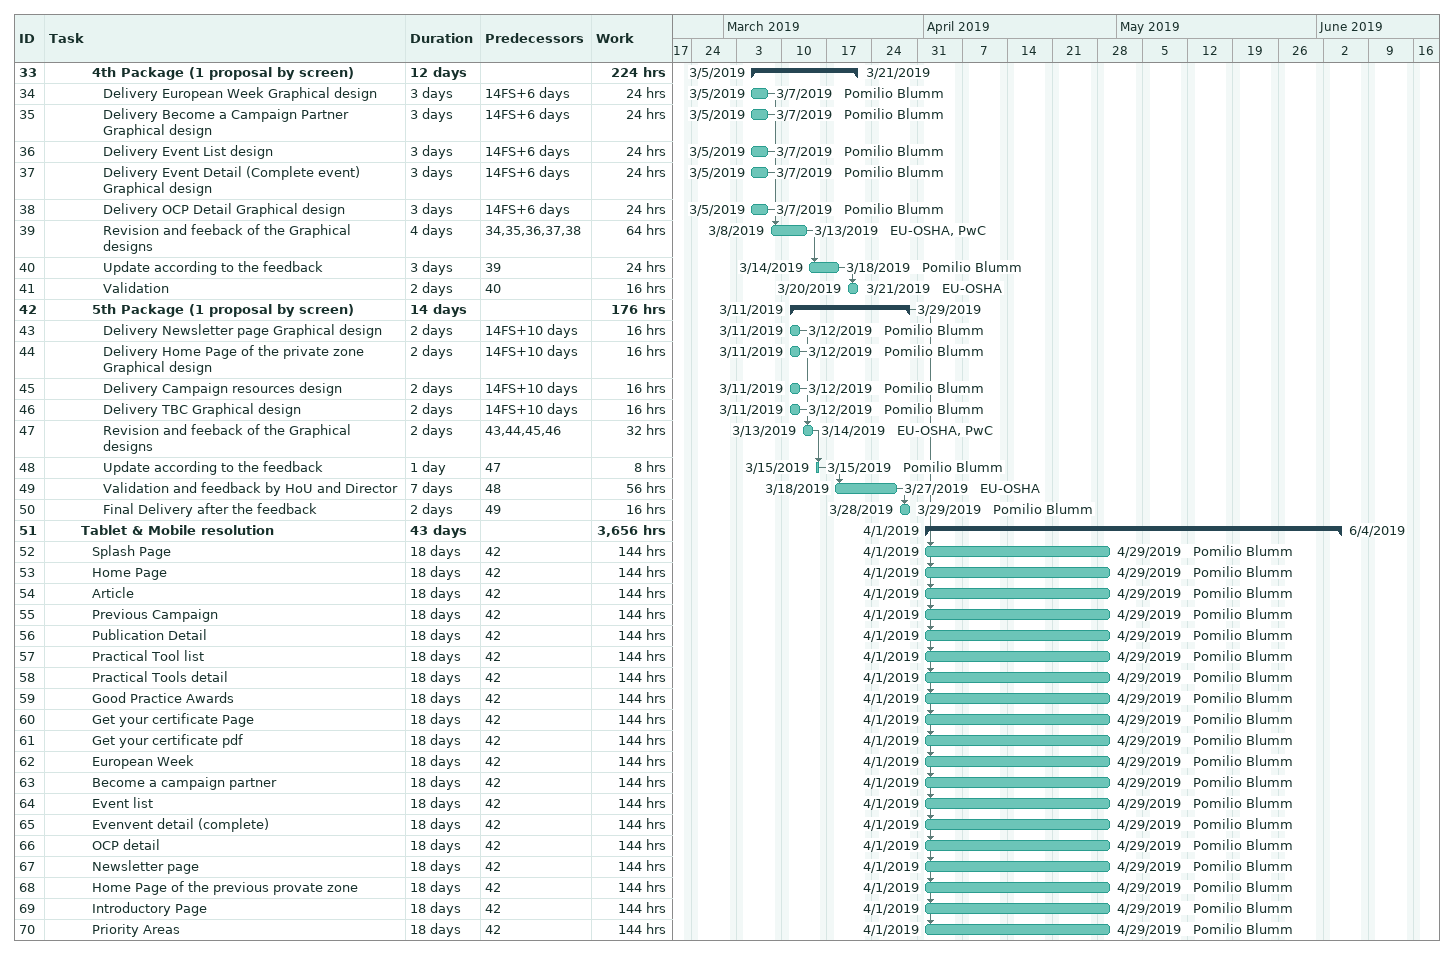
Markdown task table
| ID | Level | Task | Duration | Start | Finish | Predecessors | Resources | Work (h) |
|---|---|---|---|---|---|---|---|---|
| 33 | 5 | **4th Package (1 proposal by screen)** | 12d | 2019-03-05 | 2019-03-21 |  |  | 224 |
| 34 | 6 | Delivery European Week Graphical design | 3d | 2019-03-05 | 2019-03-07 | 14FS+6d | Pomilio Blumm | 24 |
| 35 | 6 | Delivery Become a Campaign Partner Graphical design | 3d | 2019-03-05 | 2019-03-07 | 14FS+6d | Pomilio Blumm | 24 |
| 36 | 6 | Delivery Event List design | 3d | 2019-03-05 | 2019-03-07 | 14FS+6d | Pomilio Blumm | 24 |
| 37 | 6 | Delivery Event Detail (Complete event) Graphical design | 3d | 2019-03-05 | 2019-03-07 | 14FS+6d | Pomilio Blumm | 24 |
| 38 | 6 | Delivery OCP Detail Graphical design | 3d | 2019-03-05 | 2019-03-07 | 14FS+6d | Pomilio Blumm | 24 |
| 39 | 6 | Revision and feeback of the Graphical designs | 4d | 2019-03-08 | 2019-03-13 | 34, 35, 36, 37, 38 | EU-OSHA, PwC | 64 |
| 40 | 6 | Update according to the feedback | 3d | 2019-03-14 | 2019-03-18 | 39 | Pomilio Blumm | 24 |
| 41 | 6 | Validation | 2d | 2019-03-20 | 2019-03-21 | 40 | EU-OSHA | 16 |
| 42 | 5 | **5th Package (1 proposal by screen)** | 14d | 2019-03-11 | 2019-03-29 |  |  | 176 |
| 43 | 6 | Delivery Newsletter page Graphical design | 2d | 2019-03-11 | 2019-03-12 | 14FS+10d | Pomilio Blumm | 16 |
| 44 | 6 | Delivery Home Page of the private zone Graphical design | 2d | 2019-03-11 | 2019-03-12 | 14FS+10d | Pomilio Blumm | 16 |
| 45 | 6 | Delivery Campaign resources design | 2d | 2019-03-11 | 2019-03-12 | 14FS+10d | Pomilio Blumm | 16 |
| 46 | 6 | Delivery TBC Graphical design | 2d | 2019-03-11 | 2019-03-12 | 14FS+10d | Pomilio Blumm | 16 |
| 47 | 6 | Revision and feeback of the Graphical designs | 2d | 2019-03-13 | 2019-03-14 | 43, 44, 45, 46 | EU-OSHA, PwC | 32 |
| 48 | 6 | Update according to the feedback | 1d | 2019-03-15 | 2019-03-15 | 47 | Pomilio Blumm | 8 |
| 49 | 6 | Validation and feedback by HoU and Director | 7d | 2019-03-18 | 2019-03-27 | 48 | EU-OSHA | 56 |
| 50 | 6 | Final Delivery after the feedback | 2d | 2019-03-28 | 2019-03-29 | 49 | Pomilio Blumm | 16 |
| 51 | 4 | **Tablet & Mobile resolution** | 43d | 2019-04-01 | 2019-06-04 |  |  | 3656 |
| 52 | 5 | Splash Page | 18d | 2019-04-01 | 2019-04-29 | 42 | Pomilio Blumm | 144 |
| 53 | 5 | Home Page | 18d | 2019-04-01 | 2019-04-29 | 42 | Pomilio Blumm | 144 |
| 54 | 5 | Article | 18d | 2019-04-01 | 2019-04-29 | 42 | Pomilio Blumm | 144 |
| 55 | 5 | Previous Campaign | 18d | 2019-04-01 | 2019-04-29 | 42 | Pomilio Blumm | 144 |
| 56 | 5 | Publication Detail | 18d | 2019-04-01 | 2019-04-29 | 42 | Pomilio Blumm | 144 |
| 57 | 5 | Practical Tool list | 18d | 2019-04-01 | 2019-04-29 | 42 | Pomilio Blumm | 144 |
| 58 | 5 | Practical Tools detail | 18d | 2019-04-01 | 2019-04-29 | 42 | Pomilio Blumm | 144 |
| 59 | 5 | Good Practice Awards | 18d | 2019-04-01 | 2019-04-29 | 42 | Pomilio Blumm | 144 |
| 60 | 5 | Get your certificate Page | 18d | 2019-04-01 | 2019-04-29 | 42 | Pomilio Blumm | 144 |
| 61 | 5 | Get your certificate pdf | 18d | 2019-04-01 | 2019-04-29 | 42 | Pomilio Blumm | 144 |
| 62 | 5 | European Week | 18d | 2019-04-01 | 2019-04-29 | 42 | Pomilio Blumm | 144 |
| 63 | 5 | Become a campaign partner | 18d | 2019-04-01 | 2019-04-29 | 42 | Pomilio Blumm | 144 |
| 64 | 5 | Event list | 18d | 2019-04-01 | 2019-04-29 | 42 | Pomilio Blumm | 144 |
| 65 | 5 | Evenvent detail (complete) | 18d | 2019-04-01 | 2019-04-29 | 42 | Pomilio Blumm | 144 |
| 66 | 5 | OCP detail | 18d | 2019-04-01 | 2019-04-29 | 42 | Pomilio Blumm | 144 |
| 67 | 5 | Newsletter page | 18d | 2019-04-01 | 2019-04-29 | 42 | Pomilio Blumm | 144 |
| 68 | 5 | Home Page of the previous provate zone | 18d | 2019-04-01 | 2019-04-29 | 42 | Pomilio Blumm | 144 |
| 69 | 5 | Introductory Page | 18d | 2019-04-01 | 2019-04-29 | 42 | Pomilio Blumm | 144 |
| 70 | 5 | Priority Areas | 18d | 2019-04-01 | 2019-04-29 | 42 | Pomilio Blumm | 144 |
